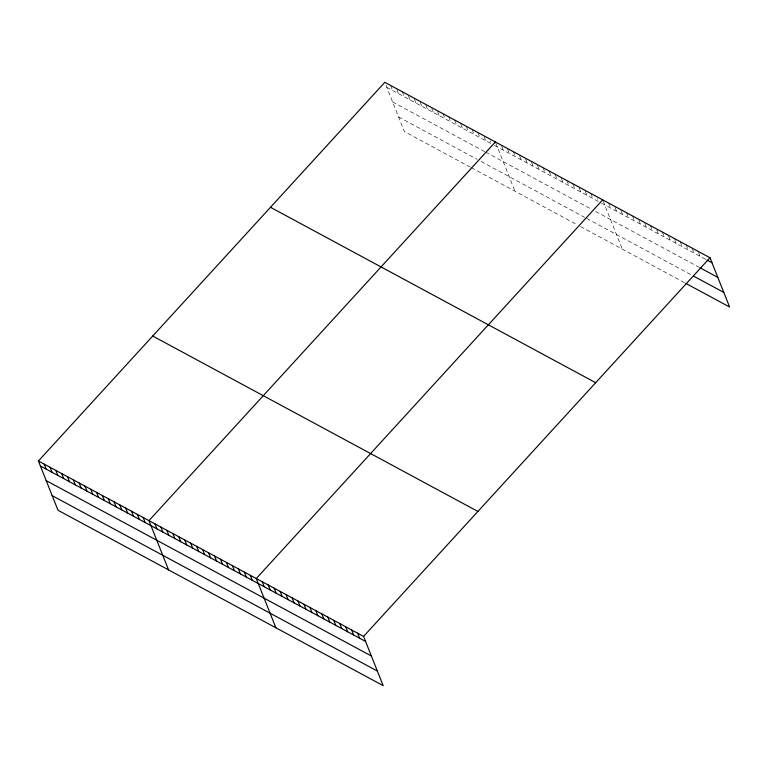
<?xml version="1.0" encoding="UTF-8"?>
<svg xmlns="http://www.w3.org/2000/svg" width="768" height="768" viewBox="0 0 768 768"><rect width="100%" height="100%" fill="white"/><g stroke="black" fill="none" stroke-linecap="round" stroke-linejoin="round"><path stroke-width="0.58" stroke-dasharray="3.84 2.88" d="M386.813 87.35L491.558 143.856L490.358 140.842M494.467 145.421L598.723 201.667L597.523 198.653M601.709 203.27L706.032 259.555L705.235 257.539M392.621 101.952L484.762 151.651M485.731 152.179L591.619 209.29M595.594 211.44L698.928 267.178M398.611 116.995L477.168 159.37M481.046 161.462L584.688 217.363M586.675 218.438L691.997 275.251M470.371 167.165L404.419 131.587L384.816 82.33M471.341 167.683L576.586 224.458M580.56 226.608L684.883 282.883M698.477 252.317L700.07 256.339M692.112 248.093L694.109 253.123M686.15 244.877L688.147 249.907M680.189 241.661L682.186 246.691M674.63 239.453L676.224 243.475M668.669 236.237L670.262 240.259M662.304 232.013L664.301 237.043M656.746 229.805L658.339 233.827M650.381 225.581L652.378 230.611M644.822 223.373L646.416 227.395M638.861 220.157L640.454 224.179M632.496 215.933L634.493 220.963M626.534 212.717L628.531 217.747M620.976 210.509L622.57 214.531M615.014 207.293L616.608 211.315M608.65 203.069L610.646 208.099M603.091 200.861L622.291 249.11M590.765 193.421L592.762 198.451M585.206 191.213L586.8 195.235M579.245 187.997L580.838 192.019M572.88 183.773L574.877 188.803M566.918 180.557L568.915 185.587M561.36 178.349L562.954 182.371M554.995 174.125L556.992 179.155M549.034 170.909L551.03 175.939M543.072 167.693L545.069 172.723M537.504 165.485L539.107 169.507M531.542 162.269L533.146 166.291M525.581 159.053L527.184 163.075M519.619 155.837L521.222 159.859M513.264 151.622L515.261 156.643M507.302 148.406L509.299 153.427M501.734 146.189L503.338 150.211M495.773 142.973L514.982 191.232M484.138 136.694L485.741 140.717M477.917 132.557L479.923 137.578M472.099 129.418L474.096 134.438M466.282 126.278L468.278 131.299M460.867 124.138L462.461 128.16M454.646 120L456.643 125.021M448.829 116.861L450.826 121.882M443.002 113.722L445.008 118.742M437.587 111.581L439.19 115.603M431.77 108.442L433.363 112.464M425.952 105.312L427.546 109.325M420.125 102.173L421.728 106.186M414.307 99.034L415.91 103.046M408.49 95.894L410.093 99.907M402.269 91.747L404.275 96.768M396.854 89.616L398.448 93.629M390.634 85.469L392.63 90.49"/><path stroke-width="1.15" d="M38.4 461.002L363.581 636.413L383.184 685.67L58.003 510.259L38.4 461.002L384.816 82.33L709.997 257.741L729.6 306.998L685.882 283.421M495.379 141.974L148.963 520.637L168.566 569.894M602.688 199.853L256.272 578.525L275.875 627.782M363.581 636.413L709.997 257.741M707.03 260.083L711.994 262.771M699.917 267.715L717.802 277.363M693.984 276.326L723.792 292.406M270.499 207.293L595.68 382.704M152.717 336.038L477.898 511.45M40.397 466.022L365.578 641.434M46.205 480.624L371.395 656.035M52.195 495.658L377.376 671.069M357.619 633.197L359.616 638.218M351.658 629.981L353.654 635.002M345.696 626.765L347.693 631.786M339.734 623.549L341.731 628.57M333.773 620.333L335.77 625.354M327.811 617.117L329.808 622.138M321.85 613.901L323.846 618.922M315.888 610.685L317.885 615.706M309.926 607.469L311.923 612.49M303.965 604.253L305.962 609.274M298.003 601.037L300 606.058M292.042 597.821L294.038 602.842M286.08 594.605L288.077 599.626M280.118 591.389L282.115 596.41M274.157 588.173L276.154 593.194M268.195 584.957L270.192 589.978M262.234 581.741L264.23 586.762M250.31 575.309L252.307 580.33M244.349 572.093L246.346 577.114M238.387 568.877L240.384 573.898M232.426 565.661L234.422 570.682M226.464 562.445L228.461 567.466M220.502 559.229L222.499 564.25M214.541 556.013L216.538 561.043M208.579 552.797L210.576 557.827M202.618 549.581L204.614 554.611M196.656 546.365L198.653 551.395M190.694 543.149L192.691 548.179M184.733 539.933L186.73 544.963M178.771 536.717L180.768 541.747M172.81 533.501L174.806 538.531M166.848 530.285L168.845 535.315M160.886 527.069L162.883 532.099M154.925 523.853L156.922 528.883M143.146 517.498L145.142 522.528M137.328 514.358L139.325 519.389M131.501 511.219L133.507 516.25M125.683 508.08L127.69 513.11M119.866 504.941L121.862 509.971M114.048 501.802L116.045 506.832M108.23 498.662L110.227 503.693M102.413 495.523L104.41 500.554M96.595 492.384L98.592 497.414M90.768 489.245L92.774 494.275M84.95 486.115L86.947 491.136M79.133 482.976L81.13 487.997M73.315 479.837L75.312 484.858M67.498 476.698L69.494 481.718M61.68 473.558L63.677 478.579M55.853 470.419L57.859 475.44M50.035 467.28L52.042 472.301M44.218 464.141L46.214 469.162"/></g></svg>
